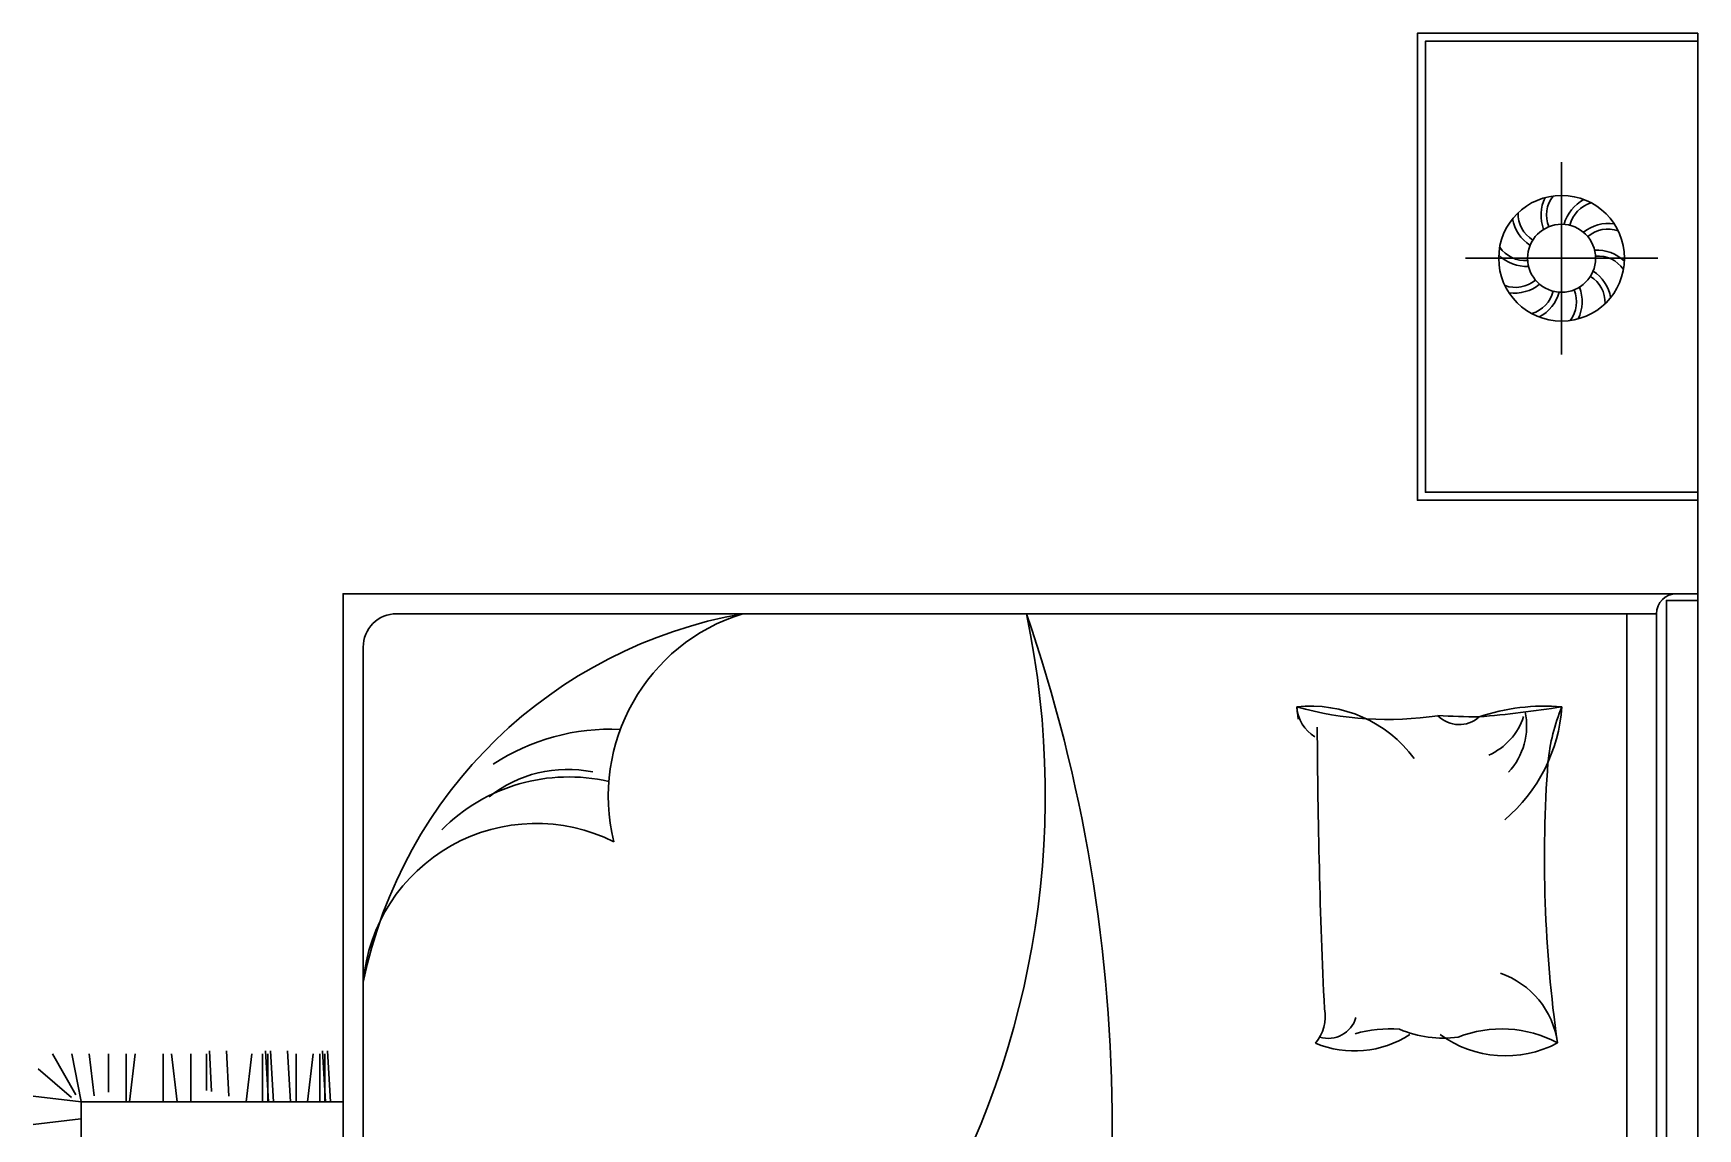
# Model space of a CAD drawing. Header units: millimetres. Extents: x -20622 to 21990, y -10877 to 8500.
# Drawn here: x -9943 to -7698, y 3141 to 4619 of the extents above; entities that cross this region are included whole.
import ezdxf

# ---------------------------------------------------------------- set-up
doc = ezdxf.new("R2010")
doc.units = ezdxf.units.MM
doc.layers.add('FURNITURE', color=80, linetype='Continuous', lineweight=30)

msp = doc.modelspace()

# ---------------------------------------------------------------- linework, layer by layer
at = {"layer": 'FURNITURE'}
for p, q in [((-7697.6, 4618.9), (-7697.6, 1666.9)), ((-7881.2, 4445.2), (-7881.2, 4185.7)), ((-8011, 4315.4), (-7751.4, 4315.4)), ((-7793.1, 2449.8), (-7793.1, 3835.8)), ((-7753.2, 3835.8), (-7753.2, 2449.8)), ((-9885.2, 3186.6), (-9916.7, 3242)), ((-9877.8, 3177.8), (-9890.6, 3241.9)), ((-9860.3, 3185.3), (-9867, 3242)), ((-9841, 3190.3), (-9841, 3241.9)), ((-9817.1, 3177.3), (-9817.1, 3241.9)), ((-9812.6, 3177.3), (-9805, 3242)), ((-9767.5, 3177.3), (-9767.5, 3241.9)), ((-9748.5, 3177.3), (-9756.2, 3242)), ((-9730.2, 3177.3), (-9730.2, 3241.9)), ((-9708.9, 3192.7), (-9708.9, 3242)), ((-9702, 3191.3), (-9705, 3245.9)), ((-9678.7, 3184.8), (-9682.1, 3245.9)), ((-9655.4, 3177.3), (-9647.8, 3242)), ((-9633.2, 3177.3), (-9633.2, 3242)), ((-9625.5, 3177.3), (-9629.4, 3245.9)), ((-9626.3, 3177.3), (-9626.3, 3242)), ((-9618.7, 3177.3), (-9622.5, 3245.9)), ((-9595.8, 3177.3), (-9599.6, 3245.9)), ((-9588.1, 3177.3), (-9588.1, 3242)), ((-9572.9, 3177.3), (-9565.2, 3242)), ((-9556.2, 3177.3), (-9556.2, 3242)), ((-9548.5, 3177.3), (-9552.4, 3245.9)), ((-9549.3, 3177.3), (-9549.3, 3242)), ((-9541.7, 3177.3), (-9545.5, 3245.9)), ((-9891.2, 3183.3), (-9936, 3221.8)), ((-9877.8, 3177.3), (-9942.6, 3184.9)), ((-9878.3, 3154.3), (-9942.6, 3146.7))]:
    msp.add_line(p, q, dxfattribs=at)
for points in [[(-7697.6, 3988.9), (-8075.6, 3988.9), (-8075.6, 4618.9), (-7697.6, 4618.9)], [(-7697.6, 3999.7), (-8064.8, 3999.7), (-8064.8, 4608.1), (-7697.6, 4608.1)], [(-7697.6, 3862.8), (-9524.6, 3862.8), (-9524.6, 2422.8), (-7697.6, 2422.8)], [(-7697.6, 2437.3), (-7739.8, 2437.3), (-7739.8, 3853.8), (-7697.6, 3853.8)], [(-8749.3, 2422.8), (-8749.3, 2031.4), (-9877.8, 2031.4), (-9877.8, 3177.3), (-9524.6, 3177.3)]]:
    msp.add_lwpolyline(points, dxfattribs=at)
for points in [[(-7753.2, 3835.8), (-9452.6, 3835.8, 0.414214), (-9497.6, 3790.8), (-9497.6, 2494.8, 0.414214), (-9452.6, 2449.8), (-7753.2, 2449.8)], [(-7899.6, 3635.4, 0.053404), (-7886.8, 3256.8, 0.040654)]]:
    msp.add_lwpolyline(points, format="xyb", dxfattribs=at)
for radius in [84.8, 45.9]:
    msp.add_circle((-7881.2, 4315.4), radius, dxfattribs=at)
for centre, radius, start, end in [((-7854.4, 4373.5), 54.5, 154.17, 200.4897), ((-7859.9, 4374), 41.5, 142.3002, 202.538), ((-7825.4, 4346.7), 54.5, 118.17, 164.4897), ((-7829.5, 4350.3), 41.5, 106.3002, 166.538), ((-7893.7, 4378.2), 54.5, 190.17, 236.4897), ((-7898.4, 4375.4), 41.5, 178.3002, 238.538), ((-7817.7, 4307.9), 54.5, 82.17, 128.4897), ((-7818.9, 4313.2), 41.5, 70.3002, 130.538), ((-7928.2, 4358.8), 54.5, 226.17, 272.4897), ((-7930.3, 4353.8), 41.5, 214.3002, 274.538), ((-7834.2, 4272), 54.5, 46.17, 92.4897), ((-7832.1, 4277), 41.5, 34.3002, 94.538), ((-7864, 4255.5), 41.5, 358.3002, 58.538), ((-7868.7, 4252.7), 54.5, 10.17, 56.4897), ((-7943.5, 4317.6), 41.5, 250.3002, 310.538), ((-7944.7, 4322.9), 54.5, 262.17, 308.4897), ((-7932.9, 4280.6), 41.5, 286.3002, 346.538), ((-7937, 4284.2), 54.5, 298.17, 344.4897), ((-7902.6, 4256.8), 41.5, 322.3002, 22.538), ((-7908, 4257.4), 54.5, 334.17, 20.4897), ((-7726.2, 3835.8), 27, 90, 180), ((-8876.5, 3211.2), 634, 99.9106, 168.3834), ((-9765.4, 3592.7), 1187.6, 285.7708, 11.8099), ((-8909.4, 3589.9), 257.5, 107.236, 193.8635), ((-10622.1, 3142.8), 2134.8, 341.0577, 18.9423), ((-8220.4, 3536.3), 174.9, 36.5711, 95.89), ((-8115.6, 4139.1), 446, 254.0243, 278.7071), ((-8018.4, 3725.7), 220.5, 184.0129, 188.3417), ((-8187.2, 3713.4), 51.3, 183.4709, 238.5412), ((-7903.5, 3433.6), 277.6, 85.3048, 108.6942), ((-8116, 5164.1), 1472.7, 274.8098, 279.1892), ((-8100.7, 3725.7), 220.5, 310.4189, 355.9871), ((-7635.6, 3608.9), 265.3, 157.5178, 174.267), ((661.7, 3718), 8872.5, 180.22759, 182.68343), ((-7951.3, 5821.7), 2125.6, 267.3905, 268.8876), ((-8019.4, 3726.4), 40.2, 224.4736, 312.1713), ((-8014.1, 3723.4), 85.7, 293.8756, 342.1383), ((-8021, 3684.6), 92.7, 317.4509, 11.7793), ((-9164.6, 3393.4), 286.6, 87.2247, 123.4103), ((-9220.1, 3373.5), 242.1, 77.1156, 135.1048), ((-9222.2, 3456.4), 169.4, 78.3591, 128.5338), ((-9264.1, 3318.4), 234.4, 63.4835, 174.9765), ((-8001.5, 3241.3), 115.8, 7.7032, 70.9775), ((-8254.3, 3291.9), 54.3, 319.0991, 11.3702), ((-8196.2, 3302.2), 39.3, 253.3521, 343.2995), ((-8160.7, 3382.9), 137, 247.4467, 303.0478), ((-8113.5, 3110.7), 165, 85.2233, 106.23), ((-8040.6, 3414.4), 151.3, 247.017, 277.5368), ((-7957, 3388.2), 149, 233.7389, 298.1269), ((-7962, 3116.6), 159.1, 61.7736, 111.6983)]:
    msp.add_arc(centre, radius, start, end, dxfattribs=at)

doc.saveas('drawing.dxf')
